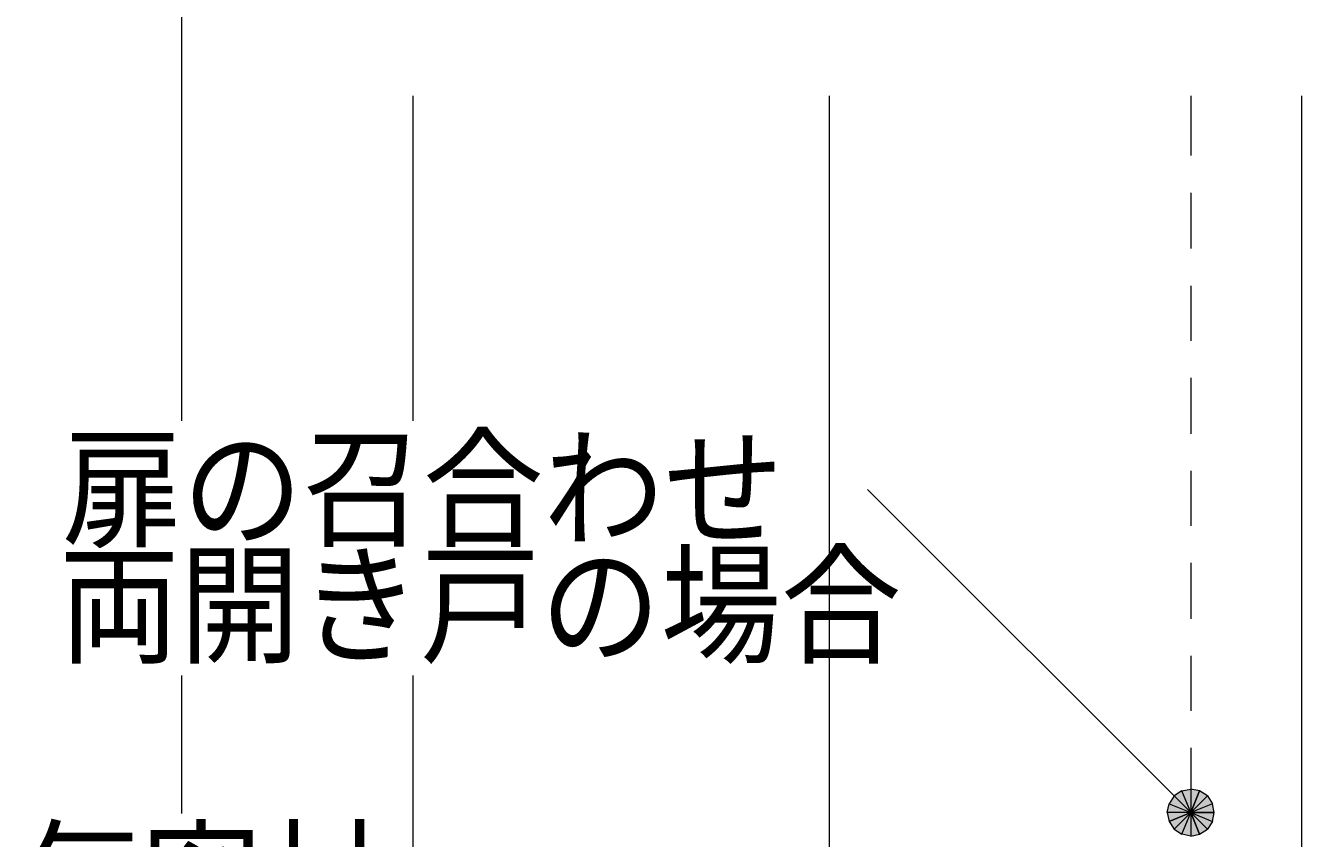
# Model space of a CAD drawing. Header units: millimetres. Extents: x 0 to 420, y 0 to 297.
# Drawn here: x 124.3 to 151.87, y 201.6 to 219.18 of the extents above; entities that cross this region are included whole.
import ezdxf
from ezdxf.enums import TextEntityAlignment as Align

# ---------------------------------------------------------------- set-up
doc = ezdxf.new("R2010")
doc.units = ezdxf.units.MM
doc.styles.add('kst32b', font='NotoSansJP-Variable.ttf')

msp = doc.modelspace()

# ---------------------------------------------------------------- hatches: boundary and pattern name
h = msp.add_hatch(color=7)
h.paths.add_polyline_path([(149.67, 202.629), (149.479, 202.671), (149.479, 202.163), (149.67, 202.629)])
h.paths.add_polyline_path([(149.479, 202.671), (149.479, 202.163), (149.288, 202.629), (149.479, 202.671)])
h.paths.add_polyline_path([(149.479, 202.163), (149.288, 202.629), (149.119, 202.523), (149.479, 202.163)])
h = msp.add_hatch(color=7)
h.paths.add_polyline_path([(149.987, 202.163), (149.945, 202.353), (149.479, 202.163), (149.987, 202.163)])
h.paths.add_polyline_path([(149.945, 202.353), (149.479, 202.163), (149.839, 202.523), (149.945, 202.353)])
h.paths.add_polyline_path([(149.479, 202.163), (149.839, 202.523), (149.67, 202.629), (149.479, 202.163)])
h = msp.add_hatch(color=7)
h.paths.add_polyline_path([(149.119, 202.523), (149.013, 202.353), (149.479, 202.163), (149.119, 202.523)])
h.paths.add_polyline_path([(149.013, 202.353), (149.479, 202.163), (148.971, 202.163), (149.013, 202.353)])
h.paths.add_polyline_path([(149.479, 202.163), (148.971, 202.163), (149.013, 201.972), (149.479, 202.163)])
msp.add_hatch(color=7).paths.add_polyline_path([(149.013, 201.972), (149.119, 201.803), (149.479, 202.163), (149.013, 201.972)])
h = msp.add_hatch(color=7)
h.paths.add_polyline_path([(149.119, 201.803), (149.288, 201.697), (149.479, 202.163), (149.119, 201.803)])
h.paths.add_polyline_path([(149.288, 201.697), (149.479, 202.163), (149.479, 201.655), (149.288, 201.697)])
h.paths.add_polyline_path([(149.479, 202.163), (149.479, 201.655), (149.67, 201.697), (149.479, 202.163)])
h = msp.add_hatch(color=7)
h.paths.add_polyline_path([(149.67, 201.697), (149.839, 201.803), (149.479, 202.163), (149.67, 201.697)])
h.paths.add_polyline_path([(149.839, 201.803), (149.479, 202.163), (149.945, 201.972), (149.839, 201.803)])
h.paths.add_polyline_path([(149.479, 202.163), (149.945, 201.972), (149.987, 202.163), (149.479, 202.163)])

# ---------------------------------------------------------------- linework, layer by layer
at = {"lineweight": 13}
for points in [[(127.677, 222.716), (127.677, 210.629)], [(132.673, 217.657), (132.673, 210.629)], [(141.669, 217.657), (141.669, 185.653)], [(149.479, 217.657), (149.479, 216.366)], [(151.871, 217.657), (151.871, 185.335)], [(149.479, 215.561), (149.479, 214.355)], [(149.479, 213.55), (149.479, 212.365)], [(149.479, 211.561), (149.479, 210.354)], [(149.479, 209.55), (149.479, 208.365)], [(149.479, 202.163), (142.494, 209.148)], [(149.479, 207.56), (149.479, 206.354)], [(149.479, 205.549), (149.479, 204.364)], [(127.677, 205.126), (127.677, 202.142)], [(132.673, 205.126), (132.673, 188.426)], [(149.479, 203.56), (149.479, 202.353)]]:
    msp.add_lwpolyline(points, dxfattribs=at)
at = {"lineweight": 0}
for points in [[(149.479, 202.163), (149.288, 202.629), (149.119, 202.523)], [(149.479, 202.671), (149.479, 202.163), (149.288, 202.629)], [(149.67, 202.629), (149.479, 202.671), (149.479, 202.163)], [(149.479, 202.163), (149.839, 202.523), (149.67, 202.629)], [(149.013, 202.353), (149.479, 202.163), (148.971, 202.163)], [(149.119, 202.523), (149.013, 202.353), (149.479, 202.163)], [(149.945, 202.353), (149.479, 202.163), (149.839, 202.523)], [(149.987, 202.163), (149.945, 202.353), (149.479, 202.163)], [(149.479, 202.163), (148.971, 202.163), (149.013, 201.972)], [(149.013, 201.972), (149.119, 201.803), (149.479, 202.163)], [(149.119, 201.803), (149.288, 201.697), (149.479, 202.163)], [(149.288, 201.697), (149.479, 202.163), (149.479, 201.655)], [(149.479, 202.163), (149.479, 201.655), (149.67, 201.697)], [(149.67, 201.697), (149.839, 201.803), (149.479, 202.163)], [(149.839, 201.803), (149.479, 202.163), (149.945, 201.972)], [(149.479, 202.163), (149.945, 201.972), (149.987, 202.163)]]:
    msp.add_lwpolyline(points, close=True, dxfattribs=at)

# ---------------------------------------------------------------- texts
at = {"style": 'kst32b'}
for s, p, p2 in [('扉の召合わせ', (125.095, 208.132), (140.688, 208.132)), ('両開き戸の場合', (125.032, 205.613), (143.224, 205.613)), ('気密材', (124.206, 199.644), (132.003, 199.644))]:
    msp.add_text(s, height=2.0791, dxfattribs=at).set_placement(p, p2, align=Align.FIT)

doc.saveas('drawing.dxf')
